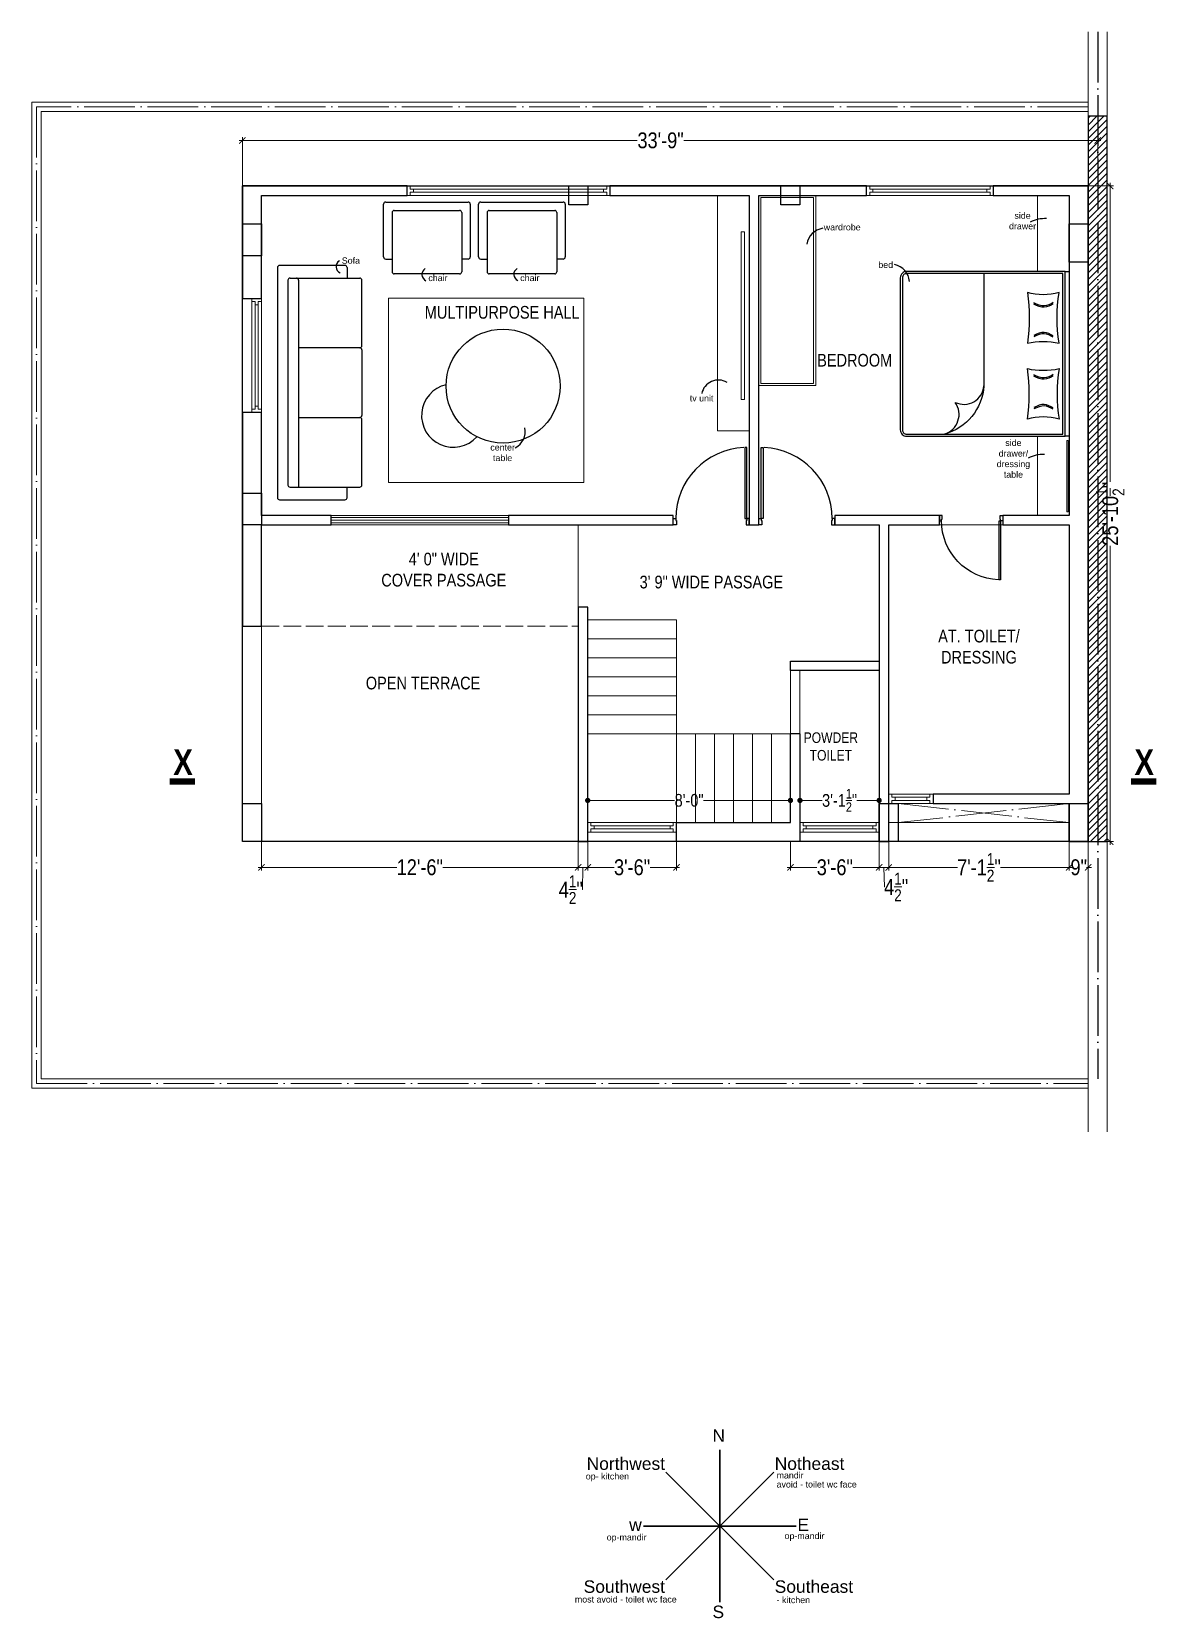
# Model space of a CAD drawing. Header units: millimetres. Extents: x 56222 to 154462, y -172610 to -121287.
# Drawn here: x 153760 to 154292, y -170756 to -170005 of the extents above; entities that cross this region are included whole.
import ezdxf

# ---------------------------------------------------------------- set-up
doc = ezdxf.new("R2010")
doc.units = ezdxf.units.MM
doc.header["$MEASUREMENT"] = 0
doc.header["$PDMODE"] = 35
doc.linetypes.add('ACAD_ISO02W100', pattern=[15, 12, -3])
doc.linetypes.add('ACAD_ISO04W100', pattern=[30, 24, -3, 0, -3])
doc.layers.get('Defpoints').update_dxf_attribs({"color": 220})
for name, color, linetype in [('AR DOOR', 40, 'Continuous'), ('AR ELE-5', 134, 'Continuous'), ('Text', 251, 'Continuous')]:
    doc.layers.add(name, color=color, linetype=linetype)
for name, color, linetype, lineweight in [('COLUMN', 1, 'Continuous', 30), ('ELEVATION ( SPIRAL STAIR )', 250, 'Continuous', 9), ('FIRST FLOOR', 7, 'Continuous', 9), ('FIRST FLOOR_( STAIR )', 251, 'Continuous', 9), ('FURNITURE', 34, 'Continuous', 9), ('GROUND FLOOR', 7, 'Continuous', 9), ('GROUND FLOOR  ( HATCH )', 251, 'Continuous', 9), ('GROUND FLOOR ( DW_RAIL )', 7, 'Continuous', 9), ('Labelling', 1, 'Continuous', 25), ('SECOND FLOOR', 7, 'Continuous', 9), ('SECOND FLOOR  ( PLINE )', 251, 'Continuous', 30), ('SECOND FLOOR ( DIM )', 7, 'Continuous', 9), ('SECOND FLOOR ( DW_RAIL )', 7, 'Continuous', 9), ('SECOND FLOOR ( PLine )', 7, 'Continuous', 30), ('SECOND FLOOR ( TEXT )', 7, 'Continuous', 9), ('SECTION', 7, 'Continuous', 9), ('X_PLOT', 1, 'Continuous', 9)]:
    doc.layers.add(name, color=color, linetype=linetype, lineweight=lineweight)
doc.styles.add('Arial', font='arial.ttf')
doc.styles.add('Cn BT~6', font='swissc.ttf', dxfattribs={"height": 6})
doc.styles.add("Cn_BT_0'-0", font='swissc.ttf')
doc.styles.add('Cn_BT_7½', font='swissc.ttf', dxfattribs={"height": 7.5})
doc.styles.add('KATHA', font='swissc.ttf')
doc.styles.add('style4', font='ARIALN.TTF')
doc.dimstyles.new('Cn BT~6', dxfattribs={"dimtxt": 0.18, "dimasz": 2.5, "dimexe": 2.5, "dimexo": 0, "dimgap": 0.09, "dimtad": 0, "dimdec": 3, "dimzin": 3, "dimdsep": 46, "dimlunit": 4, "dimtxsty": 'Cn BT~6', "dimblk": 'DOT', "dimcen": 0.09, "dimdle": 2, "dimclrd": 250, "dimclre": 250, "dimclrt": 5, "dimadec": 0, "dimazin": 0, "dimtfac": 0.75, "dimtdec": 3, "dimtofl": 0, "dimtmove": 0, "dimatfit": 3, "dimfxl": 1, "dimtolj": 1, "dimtzin": 0, "dimlwd": 15, "dimlwe": 15, "dimarcsym": 0})
doc.dimstyles.new('Cn_BT_7½', dxfattribs={"dimtxt": 9, "dimasz": 3, "dimexe": 1.5, "dimexo": 0, "dimgap": 0.09, "dimtad": 0, "dimdec": 3, "dimzin": 3, "dimdsep": 46, "dimlunit": 4, "dimtxsty": 'Cn_BT_7½', "dimblk": 'ARCHTICK', "dimcen": 0.09, "dimdle": 1.5, "dimclrd": 251, "dimclre": 251, "dimclrt": 14, "dimadec": 0, "dimazin": 0, "dimtfac": 0.75, "dimtdec": 3, "dimtofl": 0, "dimtmove": 0, "dimatfit": 3, "dimfxl": 0, "dimtolj": 1, "dimtzin": 0, "dimlwd": 15, "dimlwe": 15, "dimarcsym": 0})

# ---------------------------------------------------------------- blocks, each defined once
blk = doc.blocks.new('_ArchTick')
at = {"color": 0, "linetype": 'ByBlock', "const_width": 0.15}
blk.add_lwpolyline([(-0.5, -0.5), (0.5, 0.5)], dxfattribs=at)
blk = doc.blocks.new('*D180')
at = {"layer": 'Defpoints', "color": 0, "transparency": 16777216}
for p in [(154260.19, -170077.58), (154255.69, -170388.08), (154270.58, -170388.08)]:
    blk.add_point(p, dxfattribs=at)
at = {"layer": 'SECOND FLOOR ( DIM )', "color": 251, "lineweight": 15, "transparency": 16777216}
for p, q in [((154260.19, -170077.58), (154272.08, -170077.58)), ((154270.58, -170076.08), (154270.58, -170217.68)), ((154270.58, -170389.58), (154270.58, -170247.99)), ((154255.69, -170388.08), (154272.08, -170388.08))]:
    blk.add_line(p, q, dxfattribs=at)
at = {"layer": 'SECOND FLOOR ( DIM )', "color": 251, "lineweight": 15, "transparency": 16777216, "xscale": 3, "yscale": 3, "zscale": 3}
for p, rotation in [((154270.58, -170077.58), 90), ((154270.58, -170388.08), 270)]:
    blk.add_blockref('_ArchTick', p, dxfattribs=dict(at, rotation=rotation))
at = {"layer": 'SECOND FLOOR ( DIM )', "color": 14, "transparency": 16777216, "insert": (154270.58, -170232.83), "char_height": 7.5, "attachment_point": 5, "rotation": 90, "style": 'Cn_BT_7½'}
blk.add_mtext('\\A1;25\'-10{\\H0.75x;\\S1/2;}"', dxfattribs=at)
blk = doc.blocks.new('*D181')
at = {"layer": 'Defpoints', "color": 0, "transparency": 16777216}
for p in [(153859.69, -170056.02), (153859.69, -170077.58), (154264.69, -170077.58)]:
    blk.add_point(p, dxfattribs=at)
at = {"layer": 'SECOND FLOOR ( DIM )', "color": 251, "lineweight": 15, "transparency": 16777216}
for p, q in [((153858.19, -170056.02), (154046.66, -170056.02)), ((153859.69, -170077.58), (153859.69, -170054.52)), ((154266.19, -170056.02), (154068.73, -170056.02)), ((154264.69, -170077.58), (154264.69, -170054.52))]:
    blk.add_line(p, q, dxfattribs=at)
at = {"layer": 'SECOND FLOOR ( DIM )', "color": 251, "lineweight": 15, "transparency": 16777216, "xscale": 3, "yscale": 3, "zscale": 3, "rotation": 180}
blk.add_blockref('_ArchTick', (153859.69, -170056.02), dxfattribs=at)
at = {"layer": 'SECOND FLOOR ( DIM )', "color": 251, "lineweight": 15, "transparency": 16777216, "xscale": 3, "yscale": 3, "zscale": 3}
blk.add_blockref('_ArchTick', (154264.69, -170056.02), dxfattribs=at)
at = {"layer": 'SECOND FLOOR ( DIM )', "color": 14, "transparency": 16777216, "insert": (154057.69, -170056.02), "char_height": 7.5, "attachment_point": 5, "style": 'Cn_BT_7½'}
blk.add_mtext('\\A1;33\'-9"', dxfattribs=at)
blk = doc.blocks.new('_Dot')
at = {"color": 0, "linetype": 'ByBlock', "lineweight": -2}
blk.add_line((-0.5, 0), (-1, 0), dxfattribs=at)
at = {"color": 0, "linetype": 'ByBlock', "const_width": 0.5}
blk.add_lwpolyline([(-0.25, 0, 1), (0.25, 0, 1)], format="xyb", close=True, dxfattribs=at)
blk = doc.blocks.new('*D171')
at = {"layer": 'Defpoints', "color": 0, "transparency": 16777216}
for p in [(154023.19, -170361.08), (154119.19, -170361.08), (154119.19, -170368.56)]:
    blk.add_point(p, dxfattribs=at)
at = {"layer": 'SECOND FLOOR ( DIM )', "color": 250, "lineweight": 15, "transparency": 16777216}
for p, q in [((154023.19, -170361.08), (154023.19, -170371.06)), ((154119.19, -170361.08), (154119.19, -170371.06)), ((154025.69, -170368.56), (154064.35, -170368.56)), ((154116.69, -170368.56), (154078.03, -170368.56))]:
    blk.add_line(p, q, dxfattribs=at)
at = {"layer": 'SECOND FLOOR ( DIM )', "color": 250, "lineweight": 15, "transparency": 16777216, "xscale": 2.5, "yscale": 2.5, "zscale": 2.5, "rotation": 180}
blk.add_blockref('_Dot', (154023.19, -170368.56), dxfattribs=at)
at = {"layer": 'SECOND FLOOR ( DIM )', "color": 250, "lineweight": 15, "transparency": 16777216, "xscale": 2.5, "yscale": 2.5, "zscale": 2.5}
blk.add_blockref('_Dot', (154119.19, -170368.56), dxfattribs=at)
at = {"layer": 'SECOND FLOOR ( DIM )', "color": 5, "transparency": 16777216, "insert": (154071.19, -170368.56), "char_height": 6, "attachment_point": 5, "style": 'Cn BT~6'}
blk.add_mtext('\\A1;8\'-0"', dxfattribs=at)
blk = doc.blocks.new('*D172')
at = {"layer": 'Defpoints', "color": 0, "transparency": 16777216}
for p in [(153868.69, -170388.08), (154018.69, -170388.08), (154018.69, -170400.26)]:
    blk.add_point(p, dxfattribs=at)
at = {"layer": 'SECOND FLOOR ( DIM )', "color": 251, "lineweight": 15, "transparency": 16777216}
for p, q in [((153868.69, -170388.08), (153868.69, -170401.76)), ((154018.69, -170388.08), (154018.69, -170401.76)), ((153867.19, -170400.26), (153932.83, -170400.26)), ((154020.19, -170400.26), (153954.55, -170400.26))]:
    blk.add_line(p, q, dxfattribs=at)
at = {"layer": 'SECOND FLOOR ( DIM )', "color": 251, "lineweight": 15, "transparency": 16777216, "xscale": 3, "yscale": 3, "zscale": 3, "rotation": 180}
blk.add_blockref('_ArchTick', (153868.69, -170400.26), dxfattribs=at)
at = {"layer": 'SECOND FLOOR ( DIM )', "color": 251, "lineweight": 15, "transparency": 16777216, "xscale": 3, "yscale": 3, "zscale": 3}
blk.add_blockref('_ArchTick', (154018.69, -170400.26), dxfattribs=at)
at = {"layer": 'SECOND FLOOR ( DIM )', "color": 14, "transparency": 16777216, "insert": (153943.69, -170400.26), "char_height": 7.5, "attachment_point": 5, "style": 'Cn_BT_7½'}
blk.add_mtext('\\A1;12\'-6"', dxfattribs=at)
blk = doc.blocks.new('*D173')
at = {"layer": 'Defpoints', "color": 0, "transparency": 16777216}
for p in [(154018.69, -170388.08), (154023.19, -170388.08), (154023.19, -170400.26)]:
    blk.add_point(p, dxfattribs=at)
at = {"layer": 'SECOND FLOOR ( DIM )', "color": 251, "lineweight": 15, "transparency": 16777216}
for p, q in [((154018.69, -170388.08), (154018.69, -170401.76)), ((154023.19, -170388.08), (154023.19, -170401.76)), ((154017.19, -170400.26), (154024.69, -170400.26)), ((154020.94, -170400.26), (154020.72, -170410.81)), ((154020.72, -170410.81), (154020.54, -170410.81))]:
    blk.add_line(p, q, dxfattribs=at)
at = {"layer": 'SECOND FLOOR ( DIM )', "color": 251, "lineweight": 15, "transparency": 16777216, "xscale": 3, "yscale": 3, "zscale": 3, "rotation": 180}
blk.add_blockref('_ArchTick', (154018.69, -170400.26), dxfattribs=at)
at = {"layer": 'SECOND FLOOR ( DIM )', "color": 251, "lineweight": 15, "transparency": 16777216, "xscale": 3, "yscale": 3, "zscale": 3}
blk.add_blockref('_ArchTick', (154023.19, -170400.26), dxfattribs=at)
at = {"layer": 'SECOND FLOOR ( DIM )', "color": 14, "transparency": 16777216, "insert": (154015.17, -170410.81), "char_height": 7.5, "attachment_point": 5, "style": 'Cn_BT_7½'}
blk.add_mtext('\\A1;4{\\H0.75x;\\S1/2;}"', dxfattribs=at)
blk = doc.blocks.new('*D174')
at = {"layer": 'Defpoints', "color": 0, "transparency": 16777216}
for p in [(154023.19, -170388.08), (154065.19, -170388.08), (154065.19, -170400.26)]:
    blk.add_point(p, dxfattribs=at)
at = {"layer": 'SECOND FLOOR ( DIM )', "color": 251, "lineweight": 15, "transparency": 16777216}
for p, q in [((154023.19, -170388.08), (154023.19, -170401.76)), ((154065.19, -170388.08), (154065.19, -170401.76)), ((154021.69, -170400.26), (154035.64, -170400.26)), ((154066.69, -170400.26), (154052.74, -170400.26))]:
    blk.add_line(p, q, dxfattribs=at)
at = {"layer": 'SECOND FLOOR ( DIM )', "color": 251, "lineweight": 15, "transparency": 16777216, "xscale": 3, "yscale": 3, "zscale": 3, "rotation": 180}
blk.add_blockref('_ArchTick', (154023.19, -170400.26), dxfattribs=at)
at = {"layer": 'SECOND FLOOR ( DIM )', "color": 251, "lineweight": 15, "transparency": 16777216, "xscale": 3, "yscale": 3, "zscale": 3}
blk.add_blockref('_ArchTick', (154065.19, -170400.26), dxfattribs=at)
at = {"layer": 'SECOND FLOOR ( DIM )', "color": 14, "transparency": 16777216, "insert": (154044.19, -170400.26), "char_height": 7.5, "attachment_point": 5, "style": 'Cn_BT_7½'}
blk.add_mtext('\\A1;3\'-6"', dxfattribs=at)
blk = doc.blocks.new('*D175')
at = {"layer": 'Defpoints', "color": 0, "transparency": 16777216}
for p in [(154119.19, -170388.08), (154161.19, -170388.08), (154161.19, -170400.26)]:
    blk.add_point(p, dxfattribs=at)
at = {"layer": 'SECOND FLOOR ( DIM )', "color": 251, "lineweight": 15, "transparency": 16777216}
for p, q in [((154119.19, -170388.08), (154119.19, -170401.76)), ((154161.19, -170388.08), (154161.19, -170401.76)), ((154117.69, -170400.26), (154131.64, -170400.26)), ((154162.69, -170400.26), (154148.74, -170400.26))]:
    blk.add_line(p, q, dxfattribs=at)
at = {"layer": 'SECOND FLOOR ( DIM )', "color": 251, "lineweight": 15, "transparency": 16777216, "xscale": 3, "yscale": 3, "zscale": 3, "rotation": 180}
blk.add_blockref('_ArchTick', (154119.19, -170400.26), dxfattribs=at)
at = {"layer": 'SECOND FLOOR ( DIM )', "color": 251, "lineweight": 15, "transparency": 16777216, "xscale": 3, "yscale": 3, "zscale": 3}
blk.add_blockref('_ArchTick', (154161.19, -170400.26), dxfattribs=at)
at = {"layer": 'SECOND FLOOR ( DIM )', "color": 14, "transparency": 16777216, "insert": (154140.19, -170400.26), "char_height": 7.5, "attachment_point": 5, "style": 'Cn_BT_7½'}
blk.add_mtext('\\A1;3\'-6"', dxfattribs=at)
blk = doc.blocks.new('*D176')
at = {"layer": 'Defpoints', "color": 0, "transparency": 16777216}
for p in [(154161.19, -170388.08), (154165.69, -170388.08), (154165.69, -170400.26)]:
    blk.add_point(p, dxfattribs=at)
at = {"layer": 'SECOND FLOOR ( DIM )', "color": 251, "lineweight": 15, "transparency": 16777216}
for p, q in [((154161.19, -170388.08), (154161.19, -170401.76)), ((154165.69, -170388.08), (154165.69, -170401.76)), ((154159.69, -170400.26), (154167.19, -170400.26)), ((154163.44, -170400.26), (154163.67, -170409.54)), ((154163.67, -170409.54), (154163.85, -170409.54))]:
    blk.add_line(p, q, dxfattribs=at)
at = {"layer": 'SECOND FLOOR ( DIM )', "color": 251, "lineweight": 15, "transparency": 16777216, "xscale": 3, "yscale": 3, "zscale": 3, "rotation": 180}
blk.add_blockref('_ArchTick', (154161.19, -170400.26), dxfattribs=at)
at = {"layer": 'SECOND FLOOR ( DIM )', "color": 251, "lineweight": 15, "transparency": 16777216, "xscale": 3, "yscale": 3, "zscale": 3}
blk.add_blockref('_ArchTick', (154165.69, -170400.26), dxfattribs=at)
at = {"layer": 'SECOND FLOOR ( DIM )', "color": 14, "transparency": 16777216, "insert": (154169.22, -170409.54), "char_height": 7.5, "attachment_point": 5, "style": 'Cn_BT_7½'}
blk.add_mtext('\\A1;4{\\H0.75x;\\S1/2;}"', dxfattribs=at)
blk = doc.blocks.new('*D177')
at = {"layer": 'Defpoints', "color": 0, "transparency": 16777216}
for p in [(154165.69, -170388.08), (154251.19, -170388.08), (154251.19, -170400.26)]:
    blk.add_point(p, dxfattribs=at)
at = {"layer": 'SECOND FLOOR ( DIM )', "color": 251, "lineweight": 15, "transparency": 16777216}
for p, q in [((154165.69, -170388.08), (154165.69, -170401.76)), ((154251.19, -170388.08), (154251.19, -170401.76)), ((154164.19, -170400.26), (154198.24, -170400.26)), ((154252.69, -170400.26), (154218.64, -170400.26))]:
    blk.add_line(p, q, dxfattribs=at)
at = {"layer": 'SECOND FLOOR ( DIM )', "color": 251, "lineweight": 15, "transparency": 16777216, "xscale": 3, "yscale": 3, "zscale": 3, "rotation": 180}
blk.add_blockref('_ArchTick', (154165.69, -170400.26), dxfattribs=at)
at = {"layer": 'SECOND FLOOR ( DIM )', "color": 251, "lineweight": 15, "transparency": 16777216, "xscale": 3, "yscale": 3, "zscale": 3}
blk.add_blockref('_ArchTick', (154251.19, -170400.26), dxfattribs=at)
at = {"layer": 'SECOND FLOOR ( DIM )', "color": 14, "transparency": 16777216, "insert": (154208.44, -170400.26), "char_height": 7.5, "attachment_point": 5, "style": 'Cn_BT_7½'}
blk.add_mtext('\\A1;7\'-1{\\H0.75x;\\S1/2;}"', dxfattribs=at)
blk = doc.blocks.new('*D178')
at = {"layer": 'Defpoints', "color": 0, "transparency": 16777216}
for p in [(154251.19, -170388.08), (154260.19, -170388.08), (154260.19, -170400.26)]:
    blk.add_point(p, dxfattribs=at)
at = {"layer": 'SECOND FLOOR ( DIM )', "color": 251, "lineweight": 15, "transparency": 16777216}
for p, q in [((154251.19, -170388.08), (154251.19, -170401.76)), ((154260.19, -170388.08), (154260.19, -170401.76)), ((154249.69, -170400.26), (154252.04, -170400.26)), ((154261.69, -170400.26), (154259.35, -170400.26))]:
    blk.add_line(p, q, dxfattribs=at)
at = {"layer": 'SECOND FLOOR ( DIM )', "color": 251, "lineweight": 15, "transparency": 16777216, "xscale": 3, "yscale": 3, "zscale": 3, "rotation": 180}
blk.add_blockref('_ArchTick', (154251.19, -170400.26), dxfattribs=at)
at = {"layer": 'SECOND FLOOR ( DIM )', "color": 251, "lineweight": 15, "transparency": 16777216, "xscale": 3, "yscale": 3, "zscale": 3}
blk.add_blockref('_ArchTick', (154260.19, -170400.26), dxfattribs=at)
at = {"layer": 'SECOND FLOOR ( DIM )', "color": 14, "transparency": 16777216, "insert": (154255.69, -170400.26), "char_height": 7.5, "attachment_point": 5, "style": 'Cn_BT_7½'}
blk.add_mtext('\\A1;9"', dxfattribs=at)
blk = doc.blocks.new('*D179')
at = {"layer": 'Defpoints', "color": 0, "transparency": 16777216}
for p in [(154123.69, -170361.08), (154161.19, -170361.08), (154161.19, -170368.56)]:
    blk.add_point(p, dxfattribs=at)
at = {"layer": 'SECOND FLOOR ( DIM )', "color": 250, "lineweight": 15, "transparency": 16777216}
for p, q in [((154123.69, -170361.08), (154123.69, -170371.06)), ((154161.19, -170361.08), (154161.19, -170371.06)), ((154126.19, -170368.56), (154134.24, -170368.56)), ((154158.69, -170368.56), (154150.64, -170368.56))]:
    blk.add_line(p, q, dxfattribs=at)
at = {"layer": 'SECOND FLOOR ( DIM )', "color": 250, "lineweight": 15, "transparency": 16777216, "xscale": 2.5, "yscale": 2.5, "zscale": 2.5, "rotation": 180}
blk.add_blockref('_Dot', (154123.69, -170368.56), dxfattribs=at)
at = {"layer": 'SECOND FLOOR ( DIM )', "color": 250, "lineweight": 15, "transparency": 16777216, "xscale": 2.5, "yscale": 2.5, "zscale": 2.5}
blk.add_blockref('_Dot', (154161.19, -170368.56), dxfattribs=at)
at = {"layer": 'SECOND FLOOR ( DIM )', "color": 5, "transparency": 16777216, "insert": (154142.44, -170368.56), "char_height": 6, "attachment_point": 5, "style": 'Cn BT~6'}
blk.add_mtext('\\A1;3\'-1{\\H0.75x;\\S1/2;}"', dxfattribs=at)
blk = doc.blocks.new('bed')
at = {"layer": 'FURNITURE', "lineweight": 25}
blk.add_line((152808.26, -170199.67, -0.01), (152808.25, -170252.86, -0.01), dxfattribs=at)
at = {"layer": 'FURNITURE', "lineweight": 30, "elevation": -0.01}
blk.add_lwpolyline([(152769.82, -170276.66), (152769.82, -170198.66), (152767.83, -170198.66), (152767.83, -170276.66)], close=True, dxfattribs=at)
blk.add_lwpolyline([(152769.82, -170276.66), (152769.83, -170204.66), (152769.83, -170198.66), (152844.83, -170198.67, -0.414214), (152847.83, -170201.67), (152847.82, -170273.67, -0.414214), (152844.82, -170276.67)], format="xyb", close=True, dxfattribs=at)
at = {"layer": 'FURNITURE', "lineweight": 25, "elevation": -0.01}
for points in [[(152770.82, -170275.66), (152770.83, -170204.66), (152770.83, -170199.66), (152844.83, -170199.67, -0.414214), (152846.83, -170201.67), (152846.82, -170273.67, -0.414214), (152844.82, -170275.67)], [(152787.65, -170232.59, 0.100586), (152772.65, -170232.59, 0.075726), (152772.65, -170208.59, 0.148967), (152787.65, -170208.59, 0.074116)], [(152787.65, -170244.67, -0.100586), (152772.65, -170244.67, -0.075726), (152772.64, -170268.67, -0.148967), (152787.64, -170268.67, -0.074116)], [(152821.77, -170260.66, -0.527965), (152808.25, -170252.86, 0.323475), (152826.89, -170275.67, -0.508743), (152821.77, -170260.66)]]:
    blk.add_lwpolyline(points, format="xyb", close=True, dxfattribs=at)
at = {"layer": 'FURNITURE', "lineweight": 25}
for points in [[(152775.39, -170213.33, -0.01), (152776.8, -170214.11, -0.01), (152779.8, -170215.74, -0.01), (152782.91, -170214.3, -0.01), (152784.56, -170213.54, -0.01)], [(152775.39, -170213.98, -0.01), (152776.8, -170214.75, -0.01), (152779.8, -170216.38, -0.01), (152782.91, -170214.94, -0.01), (152784.56, -170214.18, -0.01)], [(152775.39, -170229.17, -0.01), (152776.8, -170228.4, -0.01), (152779.8, -170226.77, -0.01), (152782.91, -170228.21, -0.01), (152784.55, -170228.97, -0.01)], [(152775.39, -170229.81, -0.01), (152776.8, -170229.04, -0.01), (152779.8, -170227.41, -0.01), (152782.91, -170228.85, -0.01), (152784.55, -170229.61, -0.01)], [(152775.38, -170247.45, -0.01), (152776.8, -170248.22, -0.01), (152779.79, -170249.85, -0.01), (152782.91, -170248.41, -0.01), (152784.55, -170247.65, -0.01)], [(152775.38, -170248.09, -0.01), (152776.8, -170248.87, -0.01), (152779.79, -170250.5, -0.01), (152782.91, -170249.06, -0.01), (152784.55, -170248.3, -0.01)], [(152775.38, -170263.29, -0.01), (152776.8, -170262.51, -0.01), (152779.79, -170260.88, -0.01), (152782.91, -170262.32, -0.01), (152784.55, -170263.08, -0.01)], [(152775.38, -170263.93, -0.01), (152776.8, -170263.16, -0.01), (152779.79, -170261.53, -0.01), (152782.91, -170262.97, -0.01), (152784.55, -170263.73, -0.01)]]:
    blk.add_open_spline(points, degree=3, knots=[0, 0, 0, 0, 4.577917, 9.671137, 9.671137, 9.671137, 9.671137], dxfattribs=at)
blk = doc.blocks.new('*U143')
for points in [[(-1160, 0), (-1120, 0), (-1120, 30), (-1110, 30), (-1110, 100), (-1160, 100)], [(0, 0), (0, -1120), (-30, -1120), (-30, 0)], [(40, 0), (0, 0), (0, 30), (-10, 30), (-10, 100), (40, 100)]]:
    blk.add_lwpolyline(points, close=True)
at = {"layer": 'AR ELE-5', "linetype": 'ByBlock', "ltscale": 15}
blk.add_arc((2, 1), 1122, 180.0347, 267.627, dxfattribs=at)
blk = doc.blocks.new('*U168')
for points in [[(-40, 0), (0, 0), (0, 30), (10, 30), (10, 100), (-40, 100)], [(0, 0), (0, -1120), (30, -1120), (30, 0)], [(1160, 0), (1120, 0), (1120, 30), (1110, 30), (1110, 100), (1160, 100)]]:
    blk.add_lwpolyline(points, close=True)
at = {"layer": 'AR ELE-5', "linetype": 'ByBlock', "ltscale": 15}
blk.add_arc((-2, 1), 1122, 272.373, 359.9653, dxfattribs=at)

msp = doc.modelspace()

# ---------------------------------------------------------------- hatches: boundary and pattern name
at = {"layer": 'GROUND FLOOR  ( HATCH )'}
h = msp.add_hatch(dxfattribs=at)
h.set_pattern_fill('ANSI31', color=6, scale=18, style=0)
h.set_pattern_definition([(45, (37728.5049, -7768.9088), (-1.590990258, 1.590990258), [])])
h.paths.add_polyline_path([(154269.1908, -170044.5832), (154260.1908, -170044.5832), (154260.1908, -170388.0832), (154269.1908, -170388.0832)])

# ---------------------------------------------------------------- linework, layer by layer
at = {"color": 1, "lineweight": 35}
for p, q in [((154085.7295, -170676.1082), (154085.7295, -170748.2823)), ((154060.2121, -170737.7126), (154111.2469, -170686.6779)), ((154111.2469, -170737.7126), (154060.2121, -170686.6779)), ((154049.6425, -170712.1953), (154121.8165, -170712.1953))]:
    msp.add_line(p, q, dxfattribs=at)
at = {"color": 252, "lineweight": 9, "true_color": 0x939598}
msp.add_lwpolyline([(153928.7972, -170130.6553), (154021.4014, -170130.6553), (154021.4014, -170217.9401), (153928.7972, -170217.9401)], close=True, dxfattribs=at)
at = {"layer": 'COLUMN'}
for points in [[(154014.1908, -170077.5832), (154023.1908, -170077.5832), (154023.1908, -170086.5832), (154014.1908, -170086.5832)], [(154114.6908, -170077.5832), (154123.6908, -170077.5832), (154123.6908, -170086.5832), (154114.6908, -170086.5832)], [(153859.6908, -170095.5832), (153868.6908, -170095.5832), (153868.6908, -170110.5832), (153859.6908, -170110.5832)], [(154251.1908, -170095.5832), (154260.1908, -170095.5832), (154260.1908, -170113.5832), (154251.1908, -170113.5832)], [(153859.6908, -170223.0832), (153868.6908, -170223.0832), (153868.6908, -170238.0832), (153859.6908, -170238.0832)], [(153859.6908, -170370.0832), (153868.6908, -170370.0832), (153868.6908, -170388.0832), (153859.6908, -170388.0832)], [(154161.1908, -170370.0832), (154170.1908, -170370.0832), (154170.1908, -170388.0832), (154161.1908, -170388.0832)], [(154251.1908, -170370.0832), (154260.1908, -170370.0832), (154260.1908, -170388.0832), (154251.1908, -170388.0832)]]:
    msp.add_lwpolyline(points, close=True, dxfattribs=at)
at = {"layer": 'Defpoints', "color": 6, "lineweight": 30}
msp.add_lwpolyline([(153859.6908, -170077.5832), (154260.1908, -170077.5832), (154260.1908, -170388.0832), (153859.6908, -170388.0832)], close=True, dxfattribs=at)
at = {"layer": 'ELEVATION ( SPIRAL STAIR )', "color": 5}
for points in [[(154095.8057, -170099.2586), (154097.5014, -170099.2586), (154097.5014, -170178.6817), (154095.8057, -170178.6817)], [(154249.9992, -170198.0711), (154250.6743, -170198.0711), (154250.6743, -170231.8821), (154249.9992, -170231.8821)], [(153901.6908, -170233.5832), (153985.6908, -170233.5832), (153985.6908, -170238.0832), (153901.6908, -170238.0832)], [(153901.6908, -170234.6308), (153985.6908, -170234.6308), (153985.6908, -170235.8332), (153901.6908, -170235.8332)], [(153901.6908, -170235.8332), (153985.6908, -170235.8332), (153985.6908, -170237.0355), (153901.6908, -170237.0355)]]:
    msp.add_lwpolyline(points, close=True, dxfattribs=at)
at = {"layer": 'FIRST FLOOR', "color": 1}
msp.add_line((154065.1908, -170379.0832), (154065.1908, -170388.0832), dxfattribs=at)
at = {"layer": 'FIRST FLOOR_( STAIR )'}
for p, q in [((154065.1908, -170283.0832), (154023.1908, -170283.0832)), ((154065.1908, -170283.0832), (154065.1908, -170379.0832)), ((154065.1908, -170292.0832), (154023.1908, -170292.0832)), ((154065.1908, -170301.0832), (154023.1908, -170301.0832)), ((154065.1908, -170310.0832), (154023.1908, -170310.0832)), ((154065.1908, -170319.0832), (154023.1908, -170319.0832)), ((154065.1908, -170328.0832), (154023.1908, -170328.0832)), ((154119.1908, -170337.0832), (154023.1908, -170337.0832)), ((154074.1908, -170337.0832), (154074.1908, -170379.0832)), ((154083.1908, -170337.0832), (154083.1908, -170379.0832)), ((154092.1908, -170337.0832), (154092.1908, -170379.0832)), ((154101.1908, -170337.0832), (154101.1908, -170379.0832)), ((154110.1908, -170337.0832), (154110.1908, -170379.0832))]:
    msp.add_line(p, q, dxfattribs=at)
at = {"layer": 'FURNITURE', "lineweight": 30}
for p, q in [((153926.5474, -170111.1885), (153926.5474, -170086.1885)), ((153927.5474, -170085.1885), (153966.5474, -170085.1885)), ((153967.5474, -170086.1885), (153967.5474, -170111.1885)), ((153971.5474, -170111.1885), (153971.5474, -170086.1885)), ((153972.5474, -170085.1885), (154011.5474, -170085.1885)), ((154012.5474, -170086.1885), (154012.5474, -170111.1885)), ((153930.5474, -170090.1885), (153930.5474, -170093.1885)), ((153930.5474, -170093.1885), (153930.5474, -170118.1885)), ((153931.5474, -170089.1885), (153962.5474, -170089.1885)), ((153963.5474, -170090.1885), (153963.5474, -170118.1885)), ((153975.5474, -170090.1885), (153975.5474, -170093.1885)), ((153975.5474, -170093.1885), (153975.5474, -170118.1885)), ((153976.5474, -170089.1885), (154007.5474, -170089.1885)), ((154008.5474, -170090.1885), (154008.5474, -170118.1885)), ((153876.2605, -170116.2083), (153876.2605, -170225.2083)), ((153908.2605, -170115.2083), (153877.2605, -170115.2083)), ((153909.2605, -170116.2083), (153909.2605, -170121.2083)), ((153927.5474, -170112.1885), (153930.5474, -170112.1885)), ((153966.5474, -170112.1885), (153963.5474, -170112.1885)), ((153972.5474, -170112.1885), (153975.5474, -170112.1885)), ((154011.5474, -170112.1885), (154008.5474, -170112.1885)), ((153881.2605, -170122.2083), (153881.2605, -170219.2083)), ((153882.2605, -170121.2083), (153885.2605, -170121.2083)), ((153885.2605, -170121.2083), (153915.2605, -170121.2083)), ((153886.2605, -170122.2083), (153886.2605, -170220.2083)), ((153916.2605, -170153.2083), (153916.2605, -170122.2083)), ((153962.5474, -170119.1885), (153931.5474, -170119.1885)), ((154007.5474, -170119.1885), (153976.5474, -170119.1885)), ((153915.2605, -170154.2083), (153886.2605, -170154.2083)), ((153916.2605, -170155.2083), (153916.2605, -170186.2083)), ((153886.2605, -170187.2083), (153915.2605, -170187.2083)), ((153916.2605, -170219.2083), (153916.2605, -170188.2083)), ((153882.2605, -170220.2083), (153915.2605, -170220.2083)), ((153909.2605, -170225.2083), (153909.2605, -170220.2083)), ((153877.2605, -170226.2083), (153908.2605, -170226.2083))]:
    msp.add_line(p, q, dxfattribs=at)
at = {"layer": 'FURNITURE'}
for points in [[(154099.6908, -170082.0832), (154084.6597, -170082.0832), (154084.6597, -170193.4909), (154099.6908, -170193.4909)], [(154131.1302, -170082.0832), (154104.1908, -170082.0832), (154104.1908, -170172.0682), (154131.1302, -170172.0682)], [(154130.1302, -170083.0832), (154105.1908, -170083.0832), (154105.1908, -170171.0682), (154130.1302, -170171.0682)], [(154251.1921, -170118.0756), (154236.1921, -170118.0756), (154236.1908, -170082.0832), (154251.1908, -170082.0832)], [(154251.1921, -170196.0908), (154236.1921, -170196.0908), (154236.1908, -170233.5832), (154251.1908, -170233.5832)]]:
    msp.add_lwpolyline(points, close=True, dxfattribs=at)
at = {"layer": 'FURNITURE', "lineweight": 30}
msp.add_circle((153983.1193, -170172.3657), 27, dxfattribs=at)
for centre, radius, start, end in [((153927.5474, -170086.1885), 1, 90, 180), ((153966.5474, -170086.1885), 1, 0, 90), ((153972.5474, -170086.1885), 1, 90, 180), ((154011.5474, -170086.1885), 1, 0, 90), ((153931.5474, -170090.1885), 1, 90, 180), ((153962.5474, -170090.1885), 1, 0, 90), ((153976.5474, -170090.1885), 1, 90, 180), ((154007.5474, -170090.1885), 1, 0, 90), ((153877.2605, -170116.2083), 1, 90, 180), ((153908.2605, -170116.2083), 1, 0, 90), ((153927.5474, -170111.1885), 1, 180, 270), ((153966.5474, -170111.1885), 1, 270, 0), ((153972.5474, -170111.1885), 1, 180, 270), ((154011.5474, -170111.1885), 1, 270, 0), ((153882.2605, -170122.2083), 1, 90, 180), ((153885.2605, -170122.2083), 1, 0, 90), ((153915.2605, -170122.2083), 1, 0, 90), ((153931.5474, -170118.1885), 1, 180, 270), ((153962.5474, -170118.1885), 1, 270, 0), ((153976.5474, -170118.1885), 1, 180, 270), ((154007.5474, -170118.1885), 1, 270, 0), ((153915.2605, -170153.2083), 1, 270, 0), ((153915.2605, -170155.2083), 1, 0, 90), ((153959.5099, -170186.3088), 15, 103.0313537, 318.0987973), ((153915.2605, -170186.2083), 1, 270, 0), ((153915.2605, -170188.2083), 1, 0, 90), ((153882.2605, -170219.2083), 1, 180, 270), ((153915.2605, -170219.2083), 1, 270, 0), ((153915.2605, -170219.2083), 1, 270, 0), ((153877.2605, -170225.2083), 1, 180, 270), ((153908.2605, -170225.2083), 1, 270, 0)]:
    msp.add_arc(centre, radius, start, end, dxfattribs=at)
at = {"layer": 'GROUND FLOOR'}
for p, q in [((154260.1908, -170004.5343), (154260.1908, -170525.4671)), ((154260.1908, -170004.5343), (154260.1908, -170101.5832)), ((154269.1908, -170004.5343), (154269.1908, -170525.4671)), ((153759.9408, -170037.8332), (154260.1908, -170037.8332)), ((153759.9408, -170037.8332), (153759.9408, -170504.8332)), ((153764.4408, -170042.3332), (154260.1908, -170042.3332)), ((153764.4408, -170042.3332), (153764.4408, -170500.3332)), ((154186.6908, -170365.5832), (154186.6908, -170370.0832)), ((153759.9408, -170504.8332), (154260.1908, -170504.8332)), ((153764.4408, -170500.3332), (154260.1908, -170500.3332))]:
    msp.add_line(p, q, dxfattribs=at)
at = {"layer": 'GROUND FLOOR', "color": 1, "linetype": 'ACAD_ISO04W100'}
msp.add_line((154264.6908, -170004.5343), (154264.6908, -170388.0832), dxfattribs=at)
msp.add_lwpolyline([(154260.1908, -170040.0832), (153762.1908, -170040.0832), (153762.1908, -170502.5832), (154260.1908, -170502.5832)], dxfattribs=at)
at = {"layer": 'GROUND FLOOR', "color": 6, "lineweight": 30}
msp.add_lwpolyline([(154269.1908, -170044.5832), (154260.1908, -170044.5832), (154260.1908, -170388.0832), (154269.1908, -170388.0832)], close=True, dxfattribs=at)
at = {"layer": 'GROUND FLOOR ( DW_RAIL )'}
for points in [[(154186.6908, -170365.5832), (154185.1908, -170365.5832), (154185.1908, -170367.0832), (154183.6908, -170367.0832), (154183.6908, -170368.5832), (154168.6908, -170368.5832), (154168.6908, -170367.0832), (154167.1908, -170367.0832), (154167.1908, -170365.5832), (154165.6908, -170365.5832), (154165.6908, -170370.0832), (154167.1908, -170370.0832), (154167.1908, -170368.5832), (154168.6908, -170368.5832), (154168.6908, -170367.0832), (154183.6908, -170367.0832), (154183.6908, -170368.5832), (154185.1908, -170368.5832), (154185.1908, -170370.0832), (154186.6908, -170370.0832), (154186.6908, -170365.5832), (154165.6908, -170365.5832), (154165.6908, -170370.0832), (154186.6908, -170370.0832)], [(154065.1908, -170379.0832), (154063.6908, -170379.0832), (154063.6908, -170380.5832), (154062.1908, -170380.5832), (154062.1908, -170382.0832), (154026.1908, -170382.0832), (154026.1908, -170380.5832), (154024.6908, -170380.5832), (154024.6908, -170379.0832), (154023.1908, -170379.0832), (154023.1908, -170383.5832), (154024.6908, -170383.5832), (154024.6908, -170382.0832), (154026.1908, -170382.0832), (154026.1908, -170380.5832), (154062.1908, -170380.5832), (154062.1908, -170382.0832), (154063.6908, -170382.0832), (154063.6908, -170383.5832), (154065.1908, -170383.5832), (154065.1908, -170379.0832), (154023.1908, -170379.0832), (154023.1908, -170383.5832), (154065.1908, -170383.5832)], [(154161.1908, -170379.0832), (154159.6908, -170379.0832), (154159.6908, -170380.5832), (154158.1908, -170380.5832), (154158.1908, -170382.0832), (154126.6908, -170382.0832), (154126.6908, -170380.5832), (154125.1908, -170380.5832), (154125.1908, -170379.0832), (154123.6908, -170379.0832), (154123.6908, -170383.5832), (154125.1908, -170383.5832), (154125.1908, -170382.0832), (154126.6908, -170382.0832), (154126.6908, -170380.5832), (154158.1908, -170380.5832), (154158.1908, -170382.0832), (154159.6908, -170382.0832), (154159.6908, -170383.5832), (154161.1908, -170383.5832), (154161.1908, -170379.0832), (154123.6908, -170379.0832), (154123.6908, -170383.5832), (154161.1908, -170383.5832)]]:
    msp.add_lwpolyline(points, close=True, dxfattribs=at)
at = {"layer": 'Labelling', "color": 1}
for centre, radius, start, end in [((154239.6274, -170107.4447), 14.4168, 86.7483445, 118.4401444), ((154135.7427, -170106.4347, -0.0006), 8.8915, 98.354103, 171.2766087), ((153907.2846, -170115.7756, -0.0006), 3.242, 120.4602205, 245.7222969), ((153947.9376, -170119.4724, -0.0006), 3.242, 120.4602205, 245.7222969), ((153991.4401, -170119.4595, -0.0006), 3.242, 120.4602205, 245.7222969), ((154166.8385, -170123.3982, -0.0704), 8.7231, 4.2853951, 79.2468038), ((154085.0765, -170177.5828, -0.0006), 8.0953, 59.8010164, 167.9764833), ((153985.431, -170194.057, -0.0006), 8.1654, 294.1397071, 14.0948658), ((154238.6653, -170219.1642), 14.4168, 86.7483445, 118.4401444)]:
    msp.add_arc(centre, radius, start, end, dxfattribs=at)
at = {"layer": 'SECOND FLOOR'}
for p, q in [((153859.6908, -170077.5832), (154260.1908, -170077.5832)), ((153859.6908, -170077.5832), (153859.6908, -170388.0832)), ((153937.6908, -170077.5832), (153937.6908, -170082.0832)), ((154033.6908, -170077.5832), (154033.6908, -170082.0832)), ((154155.1908, -170077.5832), (154155.1908, -170082.0832)), ((154215.1908, -170077.5832), (154215.1908, -170082.0832)), ((153868.6908, -170233.5832), (153868.6908, -170082.0832)), ((153868.6908, -170082.0832), (154099.6908, -170082.0832)), ((154099.6908, -170082.0832), (154099.6908, -170238.0832)), ((154104.1908, -170082.0832), (154251.1908, -170082.0832)), ((154104.1908, -170238.0832), (154104.1908, -170082.0832)), ((154251.1908, -170082.0832), (154251.1908, -170233.5832)), ((153868.6908, -170130.8332), (153859.6908, -170130.8332)), ((153868.6908, -170184.8332), (153859.6908, -170184.8332)), ((153868.6908, -170233.5832), (153901.6908, -170233.5832)), ((153901.6908, -170238.0832), (153901.6908, -170233.5832)), ((153985.6908, -170233.5832), (154063.6908, -170233.5832)), ((153985.6908, -170238.0832), (153985.6908, -170233.5832)), ((154063.6908, -170238.0832), (154063.6908, -170233.5832)), ((154140.1908, -170233.5832), (154189.6908, -170233.5832)), ((154140.1908, -170238.0832), (154140.1908, -170233.5832)), ((154189.6908, -170233.5832), (154189.6908, -170238.0832)), ((154219.6908, -170233.5832), (154251.1908, -170233.5832)), ((154219.6908, -170233.5832), (154219.6908, -170238.0832)), ((153868.6908, -170238.0832), (154063.6908, -170238.0832)), ((153868.6908, -170388.0832), (153868.6908, -170238.0832)), ((154018.6908, -170388.0832), (154018.6908, -170238.0832)), ((154099.6908, -170238.0832), (154104.1908, -170238.0832)), ((154140.1908, -170238.0832), (154161.1908, -170238.0832)), ((154161.1908, -170238.0832), (154161.1908, -170388.0832)), ((154165.6908, -170238.0832), (154165.6908, -170388.0832)), ((154165.6908, -170238.0832), (154251.1908, -170238.0832)), ((154251.1908, -170238.0832), (154251.1908, -170365.5832)), ((154018.6908, -170277.0832), (154023.1908, -170277.0832)), ((154023.1908, -170388.0832), (154023.1908, -170277.0832)), ((153868.6908, -170286.0832), (153859.6908, -170286.0832)), ((154119.1908, -170302.5832), (154119.1908, -170379.0832)), ((154131.1908, -170307.0832), (154123.6908, -170307.0832)), ((154123.6908, -170307.0832), (154123.6908, -170388.0832)), ((154165.6908, -170365.5832), (154251.1908, -170365.5832)), ((154165.6908, -170370.0832), (154251.1908, -170370.0832)), ((154251.1908, -170370.0832), (154251.1908, -170388.0832)), ((154119.1908, -170379.0832), (154023.1908, -170379.0832)), ((154161.1908, -170379.0832), (154123.6908, -170379.0832)), ((154251.1908, -170379.0832), (154165.6908, -170379.0832)), ((154260.1908, -170388.0832), (153859.6908, -170388.0832))]:
    msp.add_line(p, q, dxfattribs=at)
at = {"layer": 'SECOND FLOOR', "color": 1, "linetype": 'ACAD_ISO04W100'}
for p, q in [((154170.1908, -170370.0832), (154251.1908, -170379.0832)), ((154251.1908, -170370.0832), (154170.1908, -170379.0832))]:
    msp.add_line(p, q, dxfattribs=at)
at = {"layer": 'SECOND FLOOR', "color": 1, "linetype": 'ACAD_ISO02W100', "ltscale": 0.7}
msp.add_lwpolyline([(153868.6908, -170286.0832), (154018.6908, -170286.0832)], dxfattribs=at)
at = {"layer": 'SECOND FLOOR  ( PLINE )'}
for points in [[(153868.6908, -170082.0832), (153937.6908, -170082.0832), (153937.6908, -170077.5832), (153859.6908, -170077.5832), (153859.6908, -170130.8332), (153868.6908, -170130.8332)], [(154155.1908, -170077.5832), (154033.6908, -170077.5832), (154033.6908, -170082.0832), (154099.6908, -170082.0832), (154099.6908, -170238.0832), (154104.1908, -170238.0832), (154104.1908, -170082.0832), (154155.1908, -170082.0832)], [(154260.1908, -170077.5832), (154215.1908, -170077.5832), (154215.1908, -170082.0832), (154251.1908, -170082.0832), (154251.1908, -170233.5832), (154219.6908, -170233.5832), (154219.6908, -170238.0832), (154251.1908, -170238.0832), (154251.1908, -170365.5832), (154186.6908, -170365.5832), (154186.6908, -170370.0832), (154251.1908, -170370.0832), (154251.1908, -170388.0832), (154260.1908, -170388.0832)], [(153901.6908, -170233.5832), (153868.6908, -170233.5832), (153868.6908, -170184.8332), (153864.1908, -170184.8332), (153859.6908, -170184.8332), (153859.6908, -170286.0832), (153868.6908, -170286.0832), (153868.6908, -170238.0832), (153901.6908, -170238.0832)], [(154063.6908, -170233.5832), (153985.6908, -170233.5832), (153985.6908, -170238.0832), (154063.6908, -170238.0832)], [(154023.1908, -170277.0832), (154018.6908, -170277.0832), (154018.6908, -170388.0832), (154023.1908, -170388.0832)]]:
    msp.add_lwpolyline(points, close=True, dxfattribs=at)
at = {"layer": 'SECOND FLOOR ( DW_RAIL )'}
for points in [[(154033.6908, -170077.5832), (154032.1908, -170077.5832), (154032.1908, -170079.0832), (154030.6908, -170079.0832), (154030.6908, -170080.5832), (153940.6908, -170080.5832), (153940.6908, -170079.0832), (153939.1908, -170079.0832), (153939.1908, -170077.5832), (153937.6908, -170077.5832), (153937.6908, -170082.0832), (153939.1908, -170082.0832), (153939.1908, -170080.5832), (153940.6908, -170080.5832), (153940.6908, -170079.0832), (154030.6908, -170079.0832), (154030.6908, -170080.5832), (154032.1908, -170080.5832), (154032.1908, -170082.0832), (154033.6908, -170082.0832), (154033.6908, -170077.5832), (153937.6908, -170077.5832), (153937.6908, -170082.0832), (154033.6908, -170082.0832)], [(154215.1908, -170077.5832), (154213.6908, -170077.5832), (154213.6908, -170079.0832), (154212.1908, -170079.0832), (154212.1908, -170080.5832), (154158.1908, -170080.5832), (154158.1908, -170079.0832), (154156.6908, -170079.0832), (154156.6908, -170077.5832), (154155.1908, -170077.5832), (154155.1908, -170082.0832), (154156.6908, -170082.0832), (154156.6908, -170080.5832), (154158.1908, -170080.5832), (154158.1908, -170079.0832), (154212.1908, -170079.0832), (154212.1908, -170080.5832), (154213.6908, -170080.5832), (154213.6908, -170082.0832), (154215.1908, -170082.0832), (154215.1908, -170077.5832), (154155.1908, -170077.5832), (154155.1908, -170082.0832), (154215.1908, -170082.0832)], [(153868.6908, -170184.8332), (153868.6908, -170183.3332), (153867.1908, -170183.3332), (153867.1908, -170181.8332), (153865.6908, -170181.8332), (153865.6908, -170133.8332), (153867.1908, -170133.8332), (153867.1908, -170132.3332), (153868.6908, -170132.3332), (153868.6908, -170130.8332), (153864.1908, -170130.8332), (153864.1908, -170132.3332), (153865.6908, -170132.3332), (153865.6908, -170133.8332), (153867.1908, -170133.8332), (153867.1908, -170181.8332), (153865.6908, -170181.8332), (153865.6908, -170183.3332), (153864.1908, -170183.3332), (153864.1908, -170184.8332), (153868.6908, -170184.8332), (153868.6908, -170130.8332), (153864.1908, -170130.8332), (153864.1908, -170184.8332)]]:
    msp.add_lwpolyline(points, close=True, dxfattribs=at)
at = {"layer": 'SECOND FLOOR ( PLine )'}
for p, q in [((154119.1908, -170302.5832), (154161.1908, -170302.5832)), ((154119.1908, -170307.0832), (154119.1908, -170302.5832)), ((154161.1908, -170307.0832), (154119.1908, -170307.0832)), ((154119.1908, -170379.0832), (154119.1908, -170337.0832)), ((154123.6908, -170337.0832), (154119.1908, -170337.0832)), ((154123.6908, -170337.0832), (154123.6908, -170388.0832)), ((154065.1908, -170388.0832), (154065.1908, -170379.0832)), ((154065.1908, -170379.0832), (154119.1908, -170379.0832)), ((154123.6908, -170388.0832), (154065.1908, -170388.0832))]:
    msp.add_line(p, q, dxfattribs=at)
msp.add_lwpolyline([(154165.6908, -170238.0832), (154189.6908, -170238.0832), (154189.6908, -170233.5832), (154140.1908, -170233.5832), (154140.1908, -170238.0832), (154161.1908, -170238.0832), (154161.1908, -170388.0832), (154165.6908, -170388.0832)], close=True, dxfattribs=at)
at = {"layer": 'SECTION', "color": 5}
msp.add_lwpolyline([(153831.2604, -170358.0832, 12, 12, 0), (153831.2604, -170361.0832, 0, 0, 0), (154286.3896, -170361.0832, 12, 12, 0), (154286.3896, -170358.0832, 12, 12, 0)], format="xyseb", dxfattribs=at)
at = {"layer": 'X_PLOT', "linetype": 'ACAD_ISO04W100', "lineweight": 30}
msp.add_line((154264.6908, -170004.5343), (154264.6908, -170500.3332), dxfattribs=at)

# ---------------------------------------------------------------- block references
at = {"layer": 'AR DOOR', "linetype": 'ByBlock', "lineweight": -2, "extrusion": (0, 0, -1), "xscale": -0.02999999999996949, "yscale": 0.02999999999996949, "zscale": -0.02999999999996949, "rotation": 180}
for name, p in [('*U168', (-154098.4908, -170235.0832)), ('*U143', (-154105.3908, -170235.0832))]:
    msp.add_blockref(name, p, dxfattribs=at)
at = {"layer": 'AR DOOR', "linetype": 'ByBlock', "lineweight": -2, "extrusion": (0, 0, -1), "xscale": 0.02500000000004618, "yscale": 0.02500000000004618, "zscale": -0.02500000000004618}
msp.add_blockref('*U168', (-154218.6908, -170236.0832), dxfattribs=at)
at = {"layer": 'ELEVATION ( SPIRAL STAIR )', "color": 5, "xscale": -1}
msp.add_blockref('bed', (307019.0162, 80.5879, 0.0053), dxfattribs=at)

# ---------------------------------------------------------------- texts
at = {"layer": 'Labelling', "color": 1, "char_height": 3, "width": 33.454272, "attachment_point": 5, "style": 'style4'}
for s, insert in [('\\A1;{\\fArial|b0|i0|c0|p34;side \\Pdrawer}', (154229.0758, -170094.1467, -0.0006)), ('\\A1;{\\fArial|b0|i0|c0|p34;wardrobe}', (154143.6815, -170097.1355, -0.0704)), ('\\A1;{\\fArial|b0|i0|c0|p34;Sofa }', (153911.0564, -170112.9406, -0.0006)), ('\\A1;\\pxql;{\\fArial|b0|i0|c0|p34;bed}', (154177.5222, -170114.9473, -0.0704)), ('\\A1;{\\fArial|b0|i0|c0|p34;chair}', (153952.2898, -170121.1593, -0.0006)), ('\\A1;{\\fArial|b0|i0|c0|p34;chair}', (153995.7924, -170121.1465, -0.0006)), ('\\A1;{\\fArial|b0|i0|c0|p34;tv unit}', (154077.1272, -170178.1354, -0.0006)), ('\\A1;{\\fArial|b0|i0|c0|p34;side \\Pdrawer/\\Pdressing \\Ptable}', (154224.7573, -170206.7446, -0.0006)), ('\\A1;{\\fArial|b0|i0|c0|p34;center \\Ptable}', (153982.8946, -170203.8863, -0.0006))]:
    msp.add_mtext(s, dxfattribs=dict(at, insert=insert))
at = {"layer": 'SECOND FLOOR ( TEXT )', "attachment_point": 5}
for s, insert, char_height, style in [('MULTIPURPOSE HALL', (153982.6911, -170137.4604), 6, 'KATHA'), ('BEDROOM', (154149.5968, -170160.1366), 6, 'KATHA'), ('4\' 0" WIDE \\PCOVER PASSAGE', (153955.0519, -170259.2893), 6, 'KATHA'), ('3\' 9" WIDE PASSAGE', (154081.7345, -170265.1821), 6, 'KATHA'), ('AT. TOILET/\\PDRESSING', (154208.4281, -170295.7775), 6, 'KATHA'), ('OPEN TERRACE', (153945.2156, -170313.0254), 6, 'KATHA'), ('POWDER\\PTOILET', (154138.3098, -170343.0384), 5, "Cn_BT_0'-0")]:
    msp.add_mtext(s, dxfattribs=dict(at, insert=insert, char_height=char_height, style=style))
at = {"layer": 'SECTION', "color": 5, "char_height": 12, "attachment_point": 7, "line_spacing_factor": 1.157143, "style": "Cn_BT_0'-0"}
for insert in [(153826.984, -170356.4445), (154282.1132, -170356.4445)]:
    msp.add_mtext('{\\fSwis721 Cn BT|b1|i0|c0|p34;X}', dxfattribs=dict(at, insert=insert))
at = {"layer": 'Text', "style": 'Arial'}
for s, height, p in [('N', 5.9053, (154082.2551, -170672.3069)), ('Northwest', 5.90526, (154022.6734, -170685.5945)), ('Notheast', 5.90526, (154111.7142, -170685.5945)), ('op- kitchen', 3, (154022.2742, -170690.1251)), ('mandir', 3, (154112.6188, -170689.6607)), ('avoid - toilet wc face', 3, (154112.6188, -170693.9436)), ('w', 5.9053, (154042.8197, -170714.5691)), ('E', 5.9053, (154122.4819, -170714.5691)), ('op-mandir', 3, (154032.1813, -170719.0138)), ('op-mandir', 3, (154116.3856, -170718.3666)), ('Southwest', 5.90526, (154021.2626, -170743.8173)), ('Southeast', 5.90526, (154111.7142, -170743.8173)), ('most avoid - toilet wc face', 3, (154017.1085, -170748.406)), ('- kitchen', 3, (154112.6188, -170748.7101)), ('S', 5.9053, (154082.2551, -170755.7836))]:
    msp.add_text(s, height=height, dxfattribs=at).set_placement(p)

# ---------------------------------------------------------------- dimensions: what is measured, and where the dimension line sits
at = {"layer": 'SECOND FLOOR ( DIM )'}
dim = msp.add_linear_dim(base=(153859.6908, -170056.0233), p1=(154264.6908, -170077.5832), p2=(153859.6908, -170077.5832), dimstyle='Cn_BT_7½', dxfattribs=at)
dim.commit()
dim.dimension.update_dxf_attribs({"geometry": '*D181', "text_midpoint": (154057.6908, -170056.0233), "dimtype": 160})
dim = msp.add_linear_dim(base=(154270.5792, -170388.0832), p1=(154260.1908, -170077.5832), p2=(154255.6908, -170388.0832), angle=90, dimstyle='Cn_BT_7½', override={"dimtmove": 1}, dxfattribs=at)
dim.commit()
dim.dimension.update_dxf_attribs({"geometry": '*D180', "text_midpoint": (154270.5792, -170232.8332)})
for base, p1, p2, dimstyle, picture, middle in [((154119.1908, -170368.5575), (154023.1908, -170361.0832), (154119.1908, -170361.0832), 'Cn BT~6', '*D171', (154071.1908, -170368.5575)), ((154161.1908, -170368.5575), (154123.6908, -170361.0832), (154161.1908, -170361.0832), 'Cn BT~6', '*D179', (154142.4408, -170368.5575)), ((154018.6908, -170400.2556), (153868.6908, -170388.0832), (154018.6908, -170388.0832), 'Cn_BT_7½', '*D172', (153943.6908, -170400.2556))]:
    dim = msp.add_linear_dim(base=base, p1=p1, p2=p2, dimstyle=dimstyle, dxfattribs=at)
    dim.commit()
    dim.dimension.update_dxf_attribs({"geometry": picture, "text_midpoint": middle})
for base, p1, p2, picture, middle in [((154023.1908, -170400.2556), (154018.6908, -170388.0832), (154023.1908, -170388.0832), '*D173', (154020.4457, -170410.8088)), ((154165.6908, -170400.2556), (154161.1908, -170388.0832), (154165.6908, -170388.0832), '*D176', (154163.937, -170409.5371))]:
    dim = msp.add_linear_dim(base=base, p1=p1, p2=p2, dimstyle='Cn_BT_7½', override={"dimtmove": 1}, dxfattribs=at)
    dim.commit()
    dim.dimension.update_dxf_attribs({"geometry": picture, "text_midpoint": middle, "dimtype": 160})
for base, p1, p2, picture, middle in [((154065.1908, -170400.2556), (154023.1908, -170388.0832), (154065.1908, -170388.0832), '*D174', (154044.1908, -170400.2556)), ((154161.1908, -170400.2556), (154119.1908, -170388.0832), (154161.1908, -170388.0832), '*D175', (154140.1908, -170400.2556)), ((154251.1908, -170400.2556), (154165.6908, -170388.0832), (154251.1908, -170388.0832), '*D177', (154208.4408, -170400.2556)), ((154260.1908, -170400.2556), (154251.1908, -170388.0832), (154260.1908, -170388.0832), '*D178', (154255.6908, -170400.2556))]:
    dim = msp.add_linear_dim(base=base, p1=p1, p2=p2, dimstyle='Cn_BT_7½', override={"dimtmove": 1}, dxfattribs=at)
    dim.commit()
    dim.dimension.update_dxf_attribs({"geometry": picture, "text_midpoint": middle})

doc.saveas('drawing.dxf')
